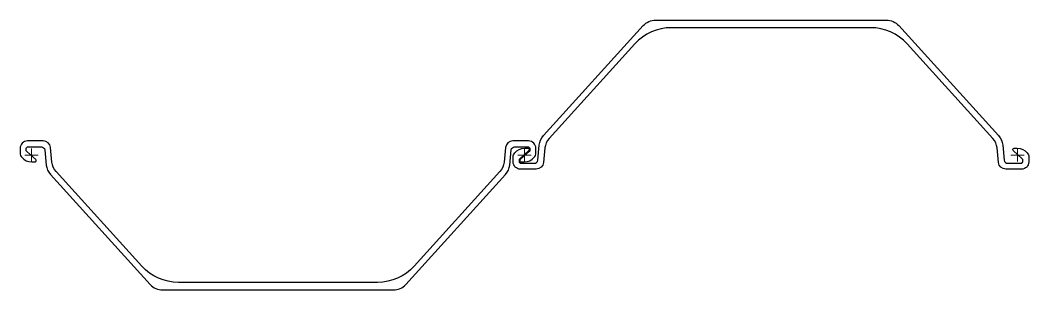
# Model space of a CAD drawing. Header units: millimetres. Extents: x 0 to 1534, y 315 to 726.
import ezdxf

# ---------------------------------------------------------------- set-up
doc = ezdxf.new("R2010")
doc.units = ezdxf.units.MM
doc.layers.add('ref', color=4, linetype='Continuous', lineweight=5)

# ---------------------------------------------------------------- blocks, each defined once
blk = doc.blocks.new('AU-16-d')
for points in [[(778.8, -11.6, -0.385314), (767.8, -21.5), (743.7, -21.5, -0.414214), (732.7, -10.5), (732.7, -3, -0.17875), (735.2, 3.5, -0.219232), (750.3, 10.5), (755.1, 10.5, -0.687281), (756.5, 6.8), (742.7, -5.6, 0.212557), (741.7, -7.9), (741.7, -9.5, 0.414214), (744.7, -12.5), (765.1, -12.5, 0.385314), (770.1, -8), (772.4, 15.2, -0.160512), (778.8, 29.5), (930.7, 197.1, -0.211708), (949.2, 205.4), (1300.8, 205.4, -0.211708), (1319.3, 197.1), (1471.2, 29.5, -0.160512), (1477.6, 15.2), (1479.9, -8, 0.385314), (1484.9, -12.5), (1505.2, -12.5, 0.414214), (1508.2, -9.5), (1508.2, -7.9, 0.212557), (1507.3, -5.6), (1493.5, 6.8, -0.687281), (1494.9, 10.5), (1499.7, 10.5, -0.219232), (1514.8, 3.5, -0.17875), (1517.2, -3), (1517.2, -10.5, -0.414214), (1506.2, -21.5), (1482.2, -21.5, -0.385314), (1471.2, -11.6), (1469, 10.8, 0.160512), (1462.6, 25.1), (1332, 169.2, 0.211708), (1276.4, 193.9), (973.6, 193.9, 0.211708), (918, 169.2), (787.4, 25.1, 0.160512), (781, 10.8)], [(37.4, -25.1, -0.160512), (31, -10.8), (28.8, 11.6, 0.385314), (17.8, 21.5), (-6.2, 21.5, 0.414214), (-17.3, 10.5), (-17.3, 3, 0.17875), (-14.8, -3.5, 0.219232), (0.3, -10.5), (5.1, -10.5, 0.687281), (6.5, -6.8), (-7.3, 5.6, -0.212557), (-8.3, 7.9), (-8.3, 9.5, -0.414214), (-5.2, 12.5), (15.1, 12.5, -0.385314), (20.1, 8), (22.4, -15.2, 0.160512), (28.8, -29.5), (180.7, -197.1, 0.211708), (199.2, -205.4), (550.8, -205.4, 0.211708), (569.3, -197.1), (721.2, -29.5, 0.160512), (727.6, -15.2), (729.9, 8, -0.385314), (734.9, 12.5), (755.2, 12.5, -0.414214), (758.2, 9.5), (758.2, 7.9, -0.212557), (757.3, 5.6), (743.5, -6.8, 0.687281), (744.9, -10.5), (749.7, -10.5, 0.219232), (764.8, -3.5, 0.17875), (767.2, 3), (767.2, 10.5, 0.414214), (756.2, 21.5), (732.2, 21.5, 0.385314), (721.2, 11.6), (719, -10.8, -0.160512), (712.6, -25.1), (582, -169.2, -0.211708), (526.4, -193.9), (223.6, -193.9, -0.211708), (168, -169.2)]]:
    blk.add_lwpolyline(points, format="xyb", close=True)
at = {"layer": 'ref'}
for p, q in [((10, 0), (-10, 0)), ((0, -10), (0, 10)), ((760, 0), (740, 0)), ((750, -10), (750, 10)), ((1510, 0), (1490, 0)), ((1500, -10), (1500, 10))]:
    blk.add_line(p, q, dxfattribs=at)

msp = doc.modelspace()

# ---------------------------------------------------------------- block references
msp.add_blockref('AU-16-d', (17, 520.4))

doc.saveas('drawing.dxf')
